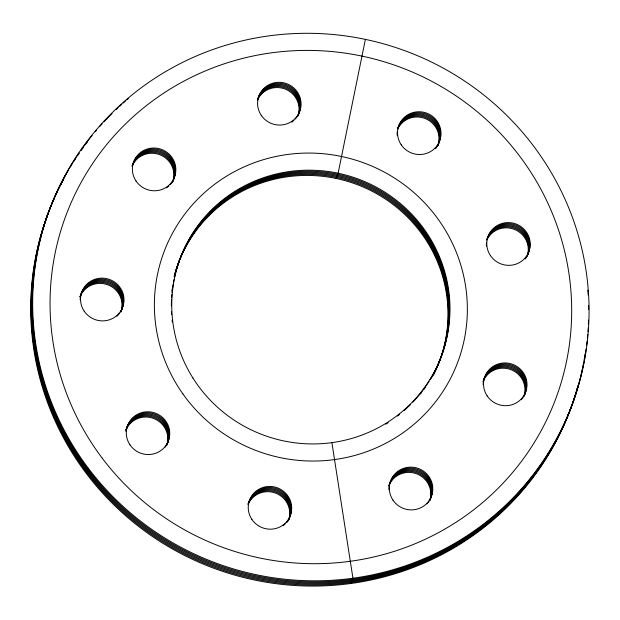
<?xml version="1.0" encoding="UTF-8"?>
<svg xmlns="http://www.w3.org/2000/svg" width="620" height="620" viewBox="0 0 620 620"><rect width="100%" height="100%" fill="white"/><g stroke="black" fill="none" stroke-linecap="round" stroke-linejoin="round"><path stroke-width="0.93" d="M365.389 39.386L338.125 173.22L336.156 178.475M350.974 583.474L352.935 578.22L331.901 442.634M132.665 164.905A21.793 21.328 20.5 0 1 160.037 154.829A21.793 21.328 20.5 0 1 173.011 180.939M248.519 503.324A21.793 21.328 20.5 0 1 276.342 493.435A21.793 21.328 20.5 0 1 288.579 520.242M126.565 428.683A21.793 21.328 20.5 0 1 153.946 418.608A21.793 21.328 20.5 0 1 166.919 444.711M80.05 296.724A21.793 21.328 20.5 0 1 107.748 284.789A21.793 21.328 20.5 0 1 120.869 311.945M257.858 99.192A21.793 21.328 20.5 0 1 285.68 89.303A21.793 21.328 20.5 0 1 297.918 116.118M132.409 165.958A21.793 21.328 20.5 0 1 163.355 151.404A21.793 21.328 20.5 0 1 170.05 184.783M168.741 186.108A21.793 21.328 20.5 0 1 166.555 187.883M248.263 504.378A21.793 21.328 20.5 0 1 278.783 489.614A21.793 21.328 20.5 0 1 286.517 522.497M285.27 523.877A21.793 21.328 20.5 0 1 283.162 525.745M126.023 431.567A21.793 21.328 20.5 0 1 155.527 414.4A21.793 21.328 20.5 0 1 165.137 447.121M80.143 299.786A21.793 21.328 20.5 0 1 107.965 280.124A21.793 21.328 20.5 0 1 120.443 311.93M119.381 313.472A21.793 21.328 20.5 0 1 116.885 316.231M257.602 100.246A21.793 21.328 20.5 0 1 288.548 85.692A21.793 21.328 20.5 0 1 295.244 119.071M293.934 120.396A21.793 21.328 20.5 0 1 291.749 122.171M172.809 181.242A21.793 21.328 20.5 0 1 171.903 182.853M132.215 166.106A21.793 21.328 20.5 0 1 160.332 151.35A21.793 21.328 20.5 0 1 173.213 180.405M288.238 520.475A21.793 21.328 20.5 0 1 287.246 522.056M248.078 504.525A21.793 21.328 20.5 0 1 249.302 500.999M249.705 500.17A21.793 21.328 20.5 0 1 278.814 490.877A21.793 21.328 20.5 0 1 288.672 519.653M126.124 429.885A21.793 21.328 20.5 0 1 154.682 415.284A21.793 21.328 20.5 0 1 166.718 445.013M80.166 297.135A21.793 21.328 20.5 0 1 108.484 281.472A21.793 21.328 20.5 0 1 120.962 311.364M257.416 100.401A21.793 21.328 20.5 0 1 285.526 85.638A21.793 21.328 20.5 0 1 298.406 114.692M132.076 166.261A21.793 21.328 20.5 0 1 160.828 152.729A21.793 21.328 20.5 0 1 172.422 182.288M248.217 503.789A21.793 21.328 20.5 0 1 276.249 490.978A21.793 21.328 20.5 0 1 289.044 519.018M125.976 430.032A21.793 21.328 20.5 0 1 154.295 416.338A21.793 21.328 20.5 0 1 166.726 445.23M80.22 296.383A21.793 21.328 20.5 0 1 108.539 282.681A21.793 21.328 20.5 0 1 120.97 311.581M257.556 99.657A21.793 21.328 20.5 0 1 285.588 86.854A21.793 21.328 20.5 0 1 298.375 114.886M132.292 165.548A21.793 21.328 20.5 0 1 159.999 153.613A21.793 21.328 20.5 0 1 173.119 180.776M248.155 503.959A21.793 21.328 20.5 0 1 275.853 492.032A21.793 21.328 20.5 0 1 288.974 519.188M125.875 430.195A21.793 21.328 20.5 0 1 153.45 417.229A21.793 21.328 20.5 0 1 167.02 444.548M80.112 296.546A21.793 21.328 20.5 0 1 108.144 283.735A21.793 21.328 20.5 0 1 120.939 311.775M257.486 99.835A21.793 21.328 20.5 0 1 285.192 87.901A21.793 21.328 20.5 0 1 298.313 115.064M487.057 239.475A21.793 21.328 20.5 0 1 514.437 229.408A21.793 21.328 20.5 0 1 527.403 255.51M389.608 484.034A21.793 21.328 20.5 0 1 416.989 473.959A21.793 21.328 20.5 0 1 429.954 500.061M483.817 379.828A21.793 21.328 20.5 0 1 511.19 369.76A21.793 21.328 20.5 0 1 524.163 395.862M397.823 128.65A21.793 21.328 20.5 0 1 425.638 118.753A21.793 21.328 20.5 0 1 437.883 145.568M526.69 256.378A21.793 21.328 20.5 0 1 525.047 258.656M486.421 246.094A21.793 21.328 20.5 0 1 486.514 242.366M487.002 239.63A21.793 21.328 20.5 0 1 515.561 225.029A21.793 21.328 20.5 0 1 527.597 254.758M389.562 484.181A21.793 21.328 20.5 0 1 420.716 470.743A21.793 21.328 20.5 0 1 426.994 503.905M388.934 489.722A21.793 21.328 20.5 0 1 389.352 485.08M483.143 384.586A21.793 21.328 20.5 0 1 512.763 365.552A21.793 21.328 20.5 0 1 521.203 399.706M437.929 144.747A21.793 21.328 20.5 0 1 435.209 148.529M397.188 135.268A21.793 21.328 20.5 0 1 397.273 131.533M397.769 128.797A21.793 21.328 20.5 0 1 426.328 114.196A21.793 21.328 20.5 0 1 438.363 143.933M526.768 256.626A21.793 21.328 20.5 0 1 525.233 258.974M486.855 239.785A21.793 21.328 20.5 0 1 515.173 226.083A21.793 21.328 20.5 0 1 527.605 254.975M388.957 486.134A21.793 21.328 20.5 0 1 417.275 470.471A21.793 21.328 20.5 0 1 429.761 500.363M483.166 381.935A21.793 21.328 20.5 0 1 511.485 366.273A21.793 21.328 20.5 0 1 523.962 396.165M437.968 144.979A21.793 21.328 20.5 0 1 436 148.141M397.621 128.952A21.793 21.328 20.5 0 1 425.94 115.25A21.793 21.328 20.5 0 1 438.371 144.15M486.754 239.94A21.793 21.328 20.5 0 1 515.228 227.308A21.793 21.328 20.5 0 1 527.209 256.029M389.631 483.615A21.793 21.328 20.5 0 1 417.779 471.859A21.793 21.328 20.5 0 1 430.125 499.728M483.22 381.184A21.793 21.328 20.5 0 1 511.089 367.327A21.793 21.328 20.5 0 1 524.334 395.521M397.513 129.115A21.793 21.328 20.5 0 1 425.545 116.304A21.793 21.328 20.5 0 1 438.34 144.344M487.452 238.429A21.793 21.328 20.5 0 1 515.708 228.726A21.793 21.328 20.5 0 1 527.186 256.223M388.911 485.545A21.793 21.328 20.5 0 1 416.493 472.579A21.793 21.328 20.5 0 1 430.063 499.898M483.12 381.346A21.793 21.328 20.5 0 1 510.694 368.373A21.793 21.328 20.5 0 1 524.264 395.7M397.451 129.285A21.793 21.328 20.5 0 1 425.599 117.529A21.793 21.328 20.5 0 1 437.945 145.39M577.321 387.981A278.923 273.033 20.5 0 1 219.371 570.253A278.923 273.033 20.5 0 1 51.499 204.894M174.158 276.442A139.461 136.516 20.5 0 1 346.425 181.04A139.461 136.516 20.5 0 1 441.99 353.958M441.711 354.849A139.461 136.516 20.5 0 1 433.07 375.712M586.125 348.905A278.923 273.033 20.5 0 1 211.97 562.751A278.923 273.033 20.5 0 1 79.019 153.024M80.654 150.668A278.923 273.033 20.5 0 1 92.14 135.447M95.185 131.766A278.923 273.033 20.5 0 1 96.418 130.308M99.557 126.697A278.923 273.033 20.5 0 1 102.114 123.845M104.059 121.729A278.923 273.033 20.5 0 1 112.05 113.499M116.173 109.515A278.923 273.033 20.5 0 1 118.265 107.555M119.668 106.26A278.923 273.033 20.5 0 1 121.799 104.338M123.233 103.067A278.923 273.033 20.5 0 1 125.403 101.176M126.86 99.928A278.923 273.033 20.5 0 1 128.325 98.689M587.799 290.175A278.923 273.033 20.5 0 1 588.148 294.996M588.605 305.621A278.923 273.033 20.5 0 1 588.667 309.481M588.558 320.083A278.923 273.033 20.5 0 1 588.411 323.935M588.21 327.786A278.923 273.033 20.5 0 1 587.954 331.646M587.729 334.529A278.923 273.033 20.5 0 1 587.38 338.373M587.078 341.256A278.923 273.033 20.5 0 1 586.629 345.084M174.623 276.815A139.461 136.516 20.5 0 1 361.615 181.528A139.461 136.516 20.5 0 1 430.048 379.688M429.055 381.292A139.461 136.516 20.5 0 1 412.897 402.132M410.254 404.844A139.461 136.516 20.5 0 1 404.039 410.673M399.722 414.315A139.461 136.516 20.5 0 1 397.498 416.074M388.213 422.677A139.461 136.516 20.5 0 1 385.81 424.204M172.298 322.028A139.461 136.516 20.5 0 1 172.089 320.137M171.624 314.449A139.461 136.516 20.5 0 1 171.476 311.596M171.368 305.908A139.461 136.516 20.5 0 1 171.546 299.305M171.655 297.414A139.461 136.516 20.5 0 1 171.872 294.578M172.05 292.694A139.461 136.516 20.5 0 1 173.174 284.224M173.499 282.363A139.461 136.516 20.5 0 1 174.034 279.574M583.722 362.305A278.923 273.033 20.5 0 1 214.714 564.99A278.923 273.033 20.5 0 1 68.417 170.198M70.362 166.927A278.923 273.033 20.5 0 1 71.858 164.486M73.889 161.254A278.923 273.033 20.5 0 1 75.439 158.844M77.554 155.659A278.923 273.033 20.5 0 1 79.174 153.287M81.36 150.156A278.923 273.033 20.5 0 1 83.599 147.064M85.304 144.762A278.923 273.033 20.5 0 1 87.606 141.724M585.179 353.764A278.923 273.033 20.5 0 1 584.071 360.406M432.032 376.681A139.461 136.516 20.5 0 1 431.094 378.316M425.545 387.082A139.461 136.516 20.5 0 1 423.91 389.399M421.654 392.429A139.461 136.516 20.5 0 1 420.507 393.917M171.972 290.912A139.461 136.516 20.5 0 1 172.213 289.029M174.437 276.946A139.461 136.516 20.5 0 1 358.089 181.366A139.461 136.516 20.5 0 1 433.38 374.216M578.615 384.02A278.923 273.033 20.5 0 1 208.304 563.72A278.923 273.033 20.5 0 1 63.821 178.715M174.259 277.086A139.461 136.516 20.5 0 1 357.701 182.419A139.461 136.516 20.5 0 1 433.427 374.441M577.972 386.004A278.923 273.033 20.5 0 1 217.016 568.23A278.923 273.033 20.5 0 1 54.544 197.726M55.335 195.99A278.923 273.033 20.5 0 1 57.358 191.665M60.76 184.822A278.923 273.033 20.5 0 1 62.977 180.606M174.313 276.303A139.461 136.516 20.5 0 1 357.756 183.644A139.461 136.516 20.5 0 1 433.465 374.658M136.028 181.009A21.793 21.328 20.5 0 0 173.6 179.133A21.793 21.328 20.5 0 0 152.714 148.033A21.793 21.328 20.5 0 0 136.028 181.009M251.891 519.421A21.793 21.328 20.5 0 0 289.455 517.553A21.793 21.328 20.5 0 0 268.569 486.452A21.793 21.328 20.5 0 0 251.891 519.421M129.936 444.78A21.793 21.328 20.5 0 0 167.501 442.913A21.793 21.328 20.5 0 0 146.615 411.804A21.793 21.328 20.5 0 0 129.936 444.78M84.181 311.132A21.793 21.328 20.5 0 0 121.745 309.256A21.793 21.328 20.5 0 0 100.858 278.155A21.793 21.328 20.5 0 0 84.181 311.132M261.229 115.297A21.793 21.328 20.5 0 0 298.794 113.429A21.793 21.328 20.5 0 0 277.907 82.32A21.793 21.328 20.5 0 0 261.229 115.297M182.939 393.979A156.891 153.582 20.5 0 0 452.887 373.674A156.891 153.582 20.5 0 0 296.763 153.512A156.891 153.582 20.5 0 0 182.939 393.979M102.238 458.188A261.493 255.967 20.5 0 0 550.738 411.13A261.493 255.967 20.5 0 0 279.62 51.848A261.493 255.967 20.5 0 0 102.238 458.188M490.428 255.579A21.793 21.328 20.5 0 0 527.992 253.712A21.793 21.328 20.5 0 0 507.106 222.603A21.793 21.328 20.5 0 0 490.428 255.579M392.979 500.131A21.793 21.328 20.5 0 0 430.543 498.263A21.793 21.328 20.5 0 0 409.657 467.154A21.793 21.328 20.5 0 0 392.979 500.131M487.18 395.932A21.793 21.328 20.5 0 0 524.753 394.064A21.793 21.328 20.5 0 0 503.866 362.956A21.793 21.328 20.5 0 0 487.18 395.932M401.186 144.747A21.793 21.328 20.5 0 0 438.759 142.879A21.793 21.328 20.5 0 0 417.872 111.77A21.793 21.328 20.5 0 0 401.186 144.747M192.936 378.022A139.461 136.516 20.5 0 0 433.721 372.938A139.461 136.516 20.5 0 0 305.931 170.206A139.461 136.516 20.5 0 0 192.936 378.022M88.327 468.263A278.923 273.033 20.5 0 0 566.726 418.066A278.923 273.033 20.5 0 0 277.535 34.836A278.923 273.033 20.5 0 0 88.327 468.263"/></g></svg>
